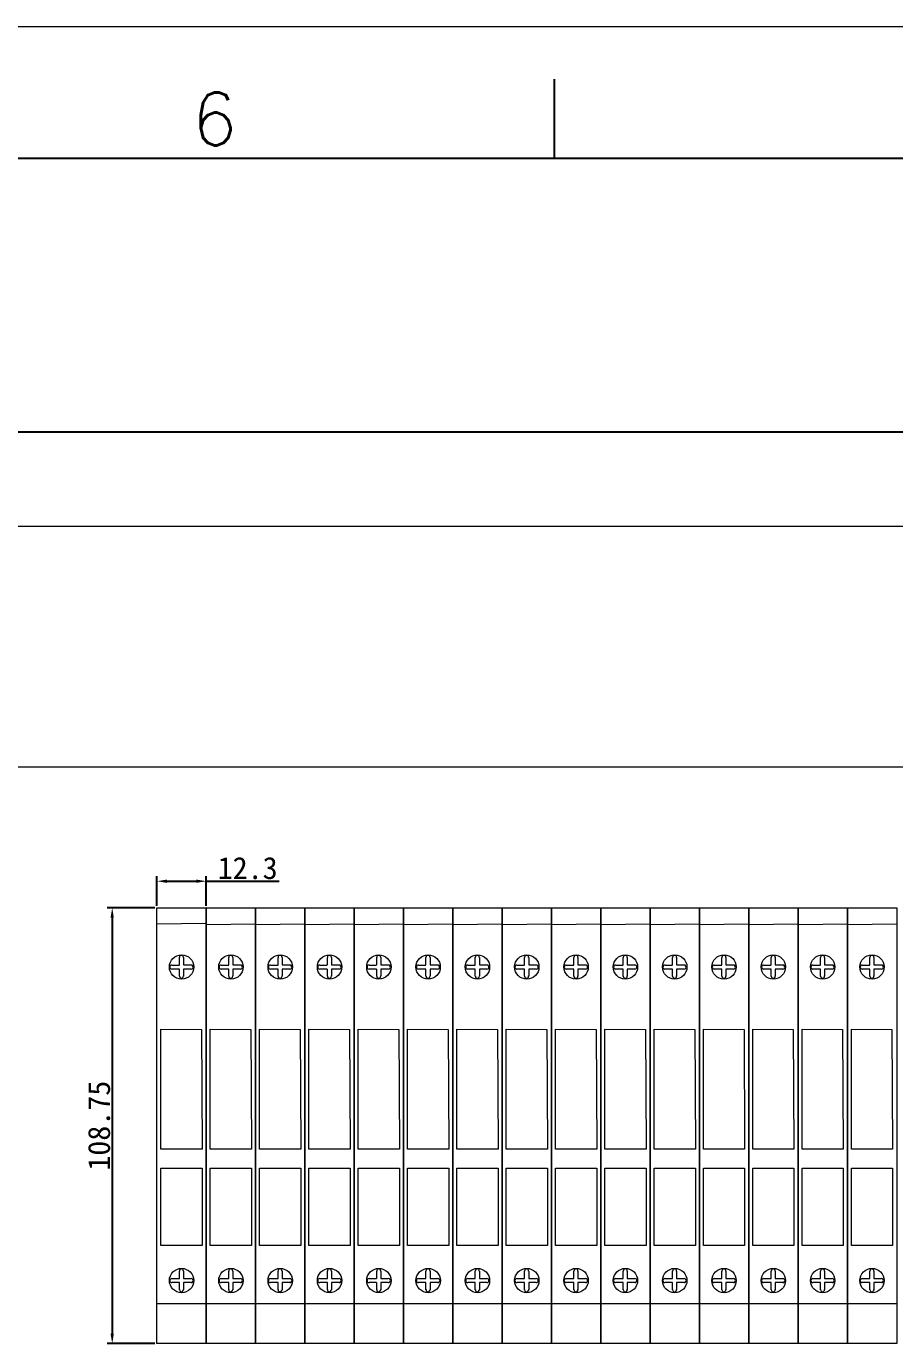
# Model space of a CAD drawing. Extents: x 33864 to 41687, y -3582 to -110.
# Drawn here: x 40953.6 to 41170.2, y -1048.7 to -720.1 of the extents above; entities that cross this region are included whole.
import ezdxf
from ezdxf.enums import TextEntityAlignment as Align

# ---------------------------------------------------------------- set-up
doc = ezdxf.new("R2010")
doc.units = 0
doc.header["$MEASUREMENT"] = 0
doc.layers.add('AE_BOR', color=1, linetype='Continuous')
doc.layers.add('细实线层', color=7, linetype='Continuous')
doc.styles.add('WD', font='romans.shx', dxfattribs={"bigfont": 'gbcbig.shx'})
doc.dimstyles.new('AM_ISO', dxfattribs={"dimtxt": 5.5, "dimasz": 2.5, "dimexe": 1.25, "dimexo": 0.5, "dimgap": 0.5, "dimtad": 1, "dimdsep": 46, "dimtxsty": 'Standard', "dimcen": 0, "dimclrd": 5, "dimclre": 5, "dimclrt": 1, "dimadec": 0, "dimazin": 2, "dimtp": 0.1, "dimtm": 0.1, "dimtfac": 0.71, "dimtmove": 0, "dimatfit": 3, "dimfxl": 1, "dimtfillclr": 6, "dimlwd": -1, "dimlwe": -1, "dimarcsym": 0})

# ---------------------------------------------------------------- blocks, each defined once
blk = doc.blocks.new('*D117')
at = {"layer": 'Defpoints', "color": 0, "lineweight": 0}
for p in [(41449.92, -821.25), (39901.92, -844.83), (41449.92, -844.83)]:
    blk.add_point(p, dxfattribs=at)
at = {"layer": '细实线层', "color": 5}
for p, q in [((39901.92, -844.33), (39901.92, -820)), ((39904.42, -821.25), (41447.42, -821.25)), ((41449.92, -844.33), (41449.92, -820))]:
    blk.add_line(p, q, dxfattribs=at)
at = {"layer": '细实线层', "color": 5, "lineweight": 0}
for points in [[(39904.42, -820.83), (39904.42, -821.66), (39901.92, -821.25)], [(41447.42, -821.66), (41447.42, -820.83), (41449.92, -821.25)]]:
    blk.add_solid(points, dxfattribs=at)
at = {"layer": '细实线层', "color": 1, "lineweight": 0, "insert": (40675.92, -818), "char_height": 5.5, "attachment_point": 5}
blk.add_mtext('1548', dxfattribs=at)
blk = doc.blocks.new('*D119')
at = {"layer": 'Defpoints', "color": 0, "lineweight": 0}
for p in [(40998.49, -933.38), (40986.19, -939.99), (40998.49, -939.99)]:
    blk.add_point(p, dxfattribs=at)
at = {"layer": '细实线层', "color": 5}
for p, q in [((40986.19, -939.49), (40986.19, -932.13)), ((40998.49, -939.49), (40998.49, -932.13)), ((40988.69, -933.38), (40995.99, -933.38)), ((40998.49, -933.38), (41016.66, -933.38))]:
    blk.add_line(p, q, dxfattribs=at)
at = {"layer": '细实线层', "color": 5, "lineweight": 0}
for points in [[(40988.69, -932.96), (40988.69, -933.79), (40986.19, -933.38)], [(40995.99, -933.79), (40995.99, -932.96), (40998.49, -933.38)]]:
    blk.add_solid(points, dxfattribs=at)
at = {"layer": '细实线层', "color": 1, "lineweight": 0, "insert": (41008.82, -930.13), "char_height": 5.5, "attachment_point": 5}
blk.add_mtext('12.3', dxfattribs=at)
blk = doc.blocks.new('*D120')
at = {"layer": 'Defpoints', "color": 0, "lineweight": 0}
for p in [(40986.19, -939.99), (40975.04, -1048.74), (40986.19, -1048.74)]:
    blk.add_point(p, dxfattribs=at)
at = {"layer": '细实线层', "color": 5}
for p, q in [((40985.69, -939.99), (40973.79, -939.99)), ((40975.04, -942.49), (40975.04, -1046.24)), ((40985.69, -1048.74), (40973.79, -1048.74))]:
    blk.add_line(p, q, dxfattribs=at)
at = {"layer": '细实线层', "color": 5, "lineweight": 0}
for points in [[(40975.45, -942.49), (40974.62, -942.49), (40975.04, -939.99)], [(40974.62, -1046.24), (40975.45, -1046.24), (40975.04, -1048.74)]]:
    blk.add_solid(points, dxfattribs=at)
at = {"layer": '细实线层', "color": 1, "lineweight": 0, "insert": (40971.79, -994.37), "char_height": 5.5, "attachment_point": 5, "rotation": 90}
blk.add_mtext('108.75', dxfattribs=at)

msp = doc.modelspace()

# ---------------------------------------------------------------- linework, layer by layer
msp.add_line((41654.367, -753.114), (39760.167, -753.114))
at = {"lineweight": 0}
for p, q in [((40998.489, -939.993), (41002.389, -939.993)), ((41010.789, -939.993), (41014.689, -939.993)), ((41023.089, -939.993), (41026.989, -939.993)), ((41035.389, -939.993), (41039.289, -939.993)), ((41047.689, -939.993), (41051.589, -939.993)), ((41059.989, -939.993), (41063.889, -939.993)), ((41072.289, -939.993), (41076.189, -939.993)), ((41084.589, -939.993), (41088.489, -939.993)), ((41096.889, -939.993), (41100.789, -939.993)), ((41109.189, -939.993), (41113.089, -939.993)), ((41121.489, -939.993), (41125.389, -939.993)), ((41133.789, -939.993), (41137.689, -939.993)), ((41146.089, -939.993), (41149.989, -939.993)), ((41158.389, -939.993), (41162.289, -939.993)), ((40986.189, -944.027), (40998.489, -943.876)), ((40998.489, -944.176), (41010.789, -944.025)), ((41010.789, -944.176), (41023.089, -944.025)), ((41023.089, -944.176), (41035.389, -944.025)), ((41035.389, -944.176), (41047.689, -944.025)), ((41047.689, -944.176), (41059.989, -944.025)), ((41059.989, -944.176), (41072.289, -944.025)), ((41072.289, -944.176), (41084.589, -944.025)), ((41084.589, -944.176), (41096.889, -944.025)), ((41096.889, -944.176), (41109.189, -944.025)), ((41109.189, -944.176), (41121.489, -944.025)), ((41121.489, -944.176), (41133.789, -944.025)), ((41133.789, -944.176), (41146.089, -944.025)), ((41146.089, -944.176), (41158.389, -944.025)), ((41158.389, -944.176), (41170.689, -944.025)), ((40986.189, -1038.745), (40998.489, -1038.745)), ((40998.489, -1038.745), (41010.789, -1038.745)), ((41010.789, -1038.745), (41023.089, -1038.745)), ((41023.089, -1038.745), (41035.389, -1038.745)), ((41035.389, -1038.745), (41047.689, -1038.745)), ((41047.689, -1038.745), (41059.989, -1038.745)), ((41059.989, -1038.745), (41072.289, -1038.745)), ((41072.289, -1038.745), (41084.589, -1038.745)), ((41084.589, -1038.745), (41096.889, -1038.745)), ((41096.889, -1038.745), (41109.189, -1038.745)), ((41109.189, -1038.745), (41121.489, -1038.745)), ((41121.489, -1038.745), (41133.789, -1038.745)), ((41133.789, -1038.745), (41146.089, -1038.745)), ((41146.089, -1038.745), (41158.389, -1038.745)), ((41158.389, -1038.745), (41170.689, -1038.745))]:
    msp.add_line(p, q, dxfattribs=at)
for points in [[(40986.189, -939.993), (40998.489, -939.993), (40998.489, -1048.743), (40986.189, -1048.743)], [(40998.489, -939.993), (41010.789, -939.993), (41010.789, -1048.743), (40998.489, -1048.743)], [(41010.789, -939.993), (41023.089, -939.993), (41023.089, -1048.743), (41010.789, -1048.743)], [(41023.089, -939.993), (41035.389, -939.993), (41035.389, -1048.743), (41023.089, -1048.743)], [(41035.389, -939.993), (41047.689, -939.993), (41047.689, -1048.743), (41035.389, -1048.743)], [(41047.689, -939.993), (41059.989, -939.993), (41059.989, -1048.743), (41047.689, -1048.743)], [(41059.989, -939.993), (41072.289, -939.993), (41072.289, -1048.743), (41059.989, -1048.743)], [(41072.289, -939.993), (41084.589, -939.993), (41084.589, -1048.743), (41072.289, -1048.743)], [(41084.589, -939.993), (41096.889, -939.993), (41096.889, -1048.743), (41084.589, -1048.743)], [(41096.889, -939.993), (41109.189, -939.993), (41109.189, -1048.743), (41096.889, -1048.743)], [(41109.189, -939.993), (41121.489, -939.993), (41121.489, -1048.743), (41109.189, -1048.743)], [(41121.489, -939.993), (41133.789, -939.993), (41133.789, -1048.743), (41121.489, -1048.743)], [(41133.789, -939.993), (41146.089, -939.993), (41146.089, -1048.743), (41133.789, -1048.743)], [(41146.089, -939.993), (41158.389, -939.993), (41158.389, -1048.743), (41146.089, -1048.743)], [(41158.389, -939.993), (41170.689, -939.993), (41170.689, -1048.743), (41158.389, -1048.743)], [(40987.188, -970.307), (40997.313, -970.373), (40997.477, -1000.188), (40987.188, -1000.188)], [(40999.488, -970.307), (41009.613, -970.373), (41009.777, -1000.188), (40999.488, -1000.188)], [(41011.788, -970.307), (41021.913, -970.373), (41022.077, -1000.188), (41011.788, -1000.188)], [(41024.088, -970.307), (41034.213, -970.373), (41034.377, -1000.188), (41024.088, -1000.188)], [(41036.388, -970.307), (41046.513, -970.373), (41046.677, -1000.188), (41036.388, -1000.188)], [(41048.688, -970.307), (41058.813, -970.373), (41058.977, -1000.188), (41048.688, -1000.188)], [(41060.988, -970.307), (41071.113, -970.373), (41071.277, -1000.188), (41060.988, -1000.188)], [(41073.288, -970.307), (41083.413, -970.373), (41083.577, -1000.188), (41073.288, -1000.188)], [(41085.588, -970.307), (41095.713, -970.373), (41095.877, -1000.188), (41085.588, -1000.188)], [(41097.888, -970.307), (41108.013, -970.373), (41108.177, -1000.188), (41097.888, -1000.188)], [(41110.188, -970.307), (41120.313, -970.373), (41120.477, -1000.188), (41110.188, -1000.188)], [(41122.488, -970.307), (41132.613, -970.373), (41132.777, -1000.188), (41122.488, -1000.188)], [(41134.788, -970.307), (41144.913, -970.373), (41145.077, -1000.188), (41134.788, -1000.188)], [(41147.088, -970.307), (41157.213, -970.373), (41157.377, -1000.188), (41147.088, -1000.188)], [(41159.388, -970.307), (41169.513, -970.373), (41169.677, -1000.188), (41159.388, -1000.188)], [(40987.188, -1004.976), (40997.477, -1004.976), (40997.477, -1024.265), (40987.188, -1024.265)], [(40999.488, -1004.976), (41009.777, -1004.976), (41009.777, -1024.265), (40999.488, -1024.265)], [(41011.788, -1004.976), (41022.077, -1004.976), (41022.077, -1024.265), (41011.788, -1024.265)], [(41024.088, -1004.976), (41034.377, -1004.976), (41034.377, -1024.265), (41024.088, -1024.265)], [(41036.388, -1004.976), (41046.677, -1004.976), (41046.677, -1024.265), (41036.388, -1024.265)], [(41048.688, -1004.976), (41058.977, -1004.976), (41058.977, -1024.265), (41048.688, -1024.265)], [(41060.988, -1004.976), (41071.277, -1004.976), (41071.277, -1024.265), (41060.988, -1024.265)], [(41073.288, -1004.976), (41083.577, -1004.976), (41083.577, -1024.265), (41073.288, -1024.265)], [(41085.588, -1004.976), (41095.877, -1004.976), (41095.877, -1024.265), (41085.588, -1024.265)], [(41097.888, -1004.976), (41108.177, -1004.976), (41108.177, -1024.265), (41097.888, -1024.265)], [(41110.188, -1004.976), (41120.477, -1004.976), (41120.477, -1024.265), (41110.188, -1024.265)], [(41122.488, -1004.976), (41132.777, -1004.976), (41132.777, -1024.265), (41122.488, -1024.265)], [(41134.788, -1004.976), (41145.077, -1004.976), (41145.077, -1024.265), (41134.788, -1024.265)], [(41147.088, -1004.976), (41157.377, -1004.976), (41157.377, -1024.265), (41147.088, -1024.265)], [(41159.388, -1004.976), (41169.677, -1004.976), (41169.677, -1024.265), (41159.388, -1024.265)]]:
    msp.add_lwpolyline(points, close=True, dxfattribs=at)
for points in [[(40991.798, -954.278), (40991.798, -952.383)], [(40992.806, -952.383), (40992.806, -952.383), (40992.806, -954.278)], [(41004.098, -954.278), (41004.098, -952.383)], [(41005.106, -952.383), (41005.106, -952.383), (41005.106, -954.278)], [(41016.398, -954.278), (41016.398, -952.383)], [(41017.406, -952.383), (41017.406, -952.383), (41017.406, -954.278)], [(41028.698, -954.278), (41028.698, -952.383)], [(41029.706, -952.383), (41029.706, -952.383), (41029.706, -954.278)], [(41040.998, -954.278), (41040.998, -952.383)], [(41042.006, -952.383), (41042.006, -952.383), (41042.006, -954.278)], [(41053.298, -954.278), (41053.298, -952.383)], [(41054.306, -952.383), (41054.306, -952.383), (41054.306, -954.278)], [(41065.598, -954.278), (41065.598, -952.383)], [(41066.606, -952.383), (41066.606, -952.383), (41066.606, -954.278)], [(41077.898, -954.278), (41077.898, -952.383)], [(41078.906, -952.383), (41078.906, -952.383), (41078.906, -954.278)], [(41090.198, -954.278), (41090.198, -952.383)], [(41091.206, -952.383), (41091.206, -952.383), (41091.206, -954.278)], [(41102.498, -954.278), (41102.498, -952.383)], [(41103.506, -952.383), (41103.506, -952.383), (41103.506, -954.278)], [(41114.798, -954.278), (41114.798, -952.383)], [(41115.806, -952.383), (41115.806, -952.383), (41115.806, -954.278)], [(41127.098, -954.278), (41127.098, -952.383)], [(41128.106, -952.383), (41128.106, -952.383), (41128.106, -954.278)], [(41139.398, -954.278), (41139.398, -952.383)], [(41140.406, -952.383), (41140.406, -952.383), (41140.406, -954.278)], [(41151.698, -954.278), (41151.698, -952.383)], [(41152.706, -952.383), (41152.706, -952.383), (41152.706, -954.278)], [(41163.998, -954.278), (41163.998, -952.383)], [(41165.006, -952.383), (41165.006, -952.383), (41165.006, -954.278)], [(40989.895, -954.283), (40991.395, -954.283), (40991.79, -954.285)], [(40991.79, -955.29), (40989.895, -955.288)], [(40991.804, -957.06), (40991.798, -957.06), (40991.798, -955.282)], [(40992.806, -954.278), (40994.306, -954.278), (40994.702, -954.28)], [(40994.702, -955.285), (40992.806, -955.283)], [(40992.806, -955.283), (40992.806, -957.06)], [(41002.195, -954.283), (41003.695, -954.283), (41004.09, -954.285)], [(41004.09, -955.29), (41002.195, -955.288)], [(41004.104, -957.06), (41004.098, -957.06), (41004.098, -955.282)], [(41005.106, -954.278), (41006.606, -954.278), (41007.002, -954.28)], [(41007.002, -955.285), (41005.106, -955.283)], [(41005.106, -955.283), (41005.106, -957.06)], [(41014.495, -954.283), (41015.995, -954.283), (41016.39, -954.285)], [(41016.39, -955.29), (41014.495, -955.288)], [(41016.404, -957.06), (41016.398, -957.06), (41016.398, -955.282)], [(41017.406, -954.278), (41018.906, -954.278), (41019.302, -954.28)], [(41019.302, -955.285), (41017.406, -955.283)], [(41017.406, -955.283), (41017.406, -957.06)], [(41026.795, -954.283), (41028.295, -954.283), (41028.69, -954.285)], [(41028.69, -955.29), (41026.795, -955.288)], [(41028.704, -957.06), (41028.698, -957.06), (41028.698, -955.282)], [(41029.706, -954.278), (41031.206, -954.278), (41031.602, -954.28)], [(41031.602, -955.285), (41029.706, -955.283)], [(41029.706, -955.283), (41029.706, -957.06)], [(41039.095, -954.283), (41040.595, -954.283), (41040.99, -954.285)], [(41040.99, -955.29), (41039.095, -955.288)], [(41041.004, -957.06), (41040.998, -957.06), (41040.998, -955.282)], [(41042.006, -954.278), (41043.506, -954.278), (41043.902, -954.28)], [(41043.902, -955.285), (41042.006, -955.283)], [(41042.006, -955.283), (41042.006, -957.06)], [(41051.395, -954.283), (41052.895, -954.283), (41053.29, -954.285)], [(41053.29, -955.29), (41051.395, -955.288)], [(41053.304, -957.06), (41053.298, -957.06), (41053.298, -955.282)], [(41054.306, -954.278), (41055.806, -954.278), (41056.202, -954.28)], [(41056.202, -955.285), (41054.306, -955.283)], [(41054.306, -955.283), (41054.306, -957.06)], [(41063.695, -954.283), (41065.195, -954.283), (41065.59, -954.285)], [(41065.59, -955.29), (41063.695, -955.288)], [(41065.604, -957.06), (41065.598, -957.06), (41065.598, -955.282)], [(41066.606, -954.278), (41068.106, -954.278), (41068.502, -954.28)], [(41068.502, -955.285), (41066.606, -955.283)], [(41066.606, -955.283), (41066.606, -957.06)], [(41075.995, -954.283), (41077.495, -954.283), (41077.89, -954.285)], [(41077.89, -955.29), (41075.995, -955.288)], [(41077.904, -957.06), (41077.898, -957.06), (41077.898, -955.282)], [(41078.906, -954.278), (41080.406, -954.278), (41080.802, -954.28)], [(41080.802, -955.285), (41078.906, -955.283)], [(41078.906, -955.283), (41078.906, -957.06)], [(41088.295, -954.283), (41089.795, -954.283), (41090.19, -954.285)], [(41090.19, -955.29), (41088.295, -955.288)], [(41090.204, -957.06), (41090.198, -957.06), (41090.198, -955.282)], [(41091.206, -954.278), (41092.706, -954.278), (41093.102, -954.28)], [(41093.102, -955.285), (41091.206, -955.283)], [(41091.206, -955.283), (41091.206, -957.06)], [(41100.595, -954.283), (41102.095, -954.283), (41102.49, -954.285)], [(41102.49, -955.29), (41100.595, -955.288)], [(41102.504, -957.06), (41102.498, -957.06), (41102.498, -955.282)], [(41103.506, -954.278), (41105.006, -954.278), (41105.402, -954.28)], [(41105.402, -955.285), (41103.506, -955.283)], [(41103.506, -955.283), (41103.506, -957.06)], [(41112.895, -954.283), (41114.395, -954.283), (41114.79, -954.285)], [(41114.79, -955.29), (41112.895, -955.288)], [(41114.804, -957.06), (41114.798, -957.06), (41114.798, -955.282)], [(41115.806, -954.278), (41117.306, -954.278), (41117.702, -954.28)], [(41117.702, -955.285), (41115.806, -955.283)], [(41115.806, -955.283), (41115.806, -957.06)], [(41125.195, -954.283), (41126.695, -954.283), (41127.09, -954.285)], [(41127.09, -955.29), (41125.195, -955.288)], [(41127.104, -957.06), (41127.098, -957.06), (41127.098, -955.282)], [(41128.106, -954.278), (41129.606, -954.278), (41130.002, -954.28)], [(41130.002, -955.285), (41128.106, -955.283)], [(41128.106, -955.283), (41128.106, -957.06)], [(41137.495, -954.283), (41138.995, -954.283), (41139.39, -954.285)], [(41139.39, -955.29), (41137.495, -955.288)], [(41139.404, -957.06), (41139.398, -957.06), (41139.398, -955.282)], [(41140.406, -954.278), (41141.906, -954.278), (41142.302, -954.28)], [(41142.302, -955.285), (41140.406, -955.283)], [(41140.406, -955.283), (41140.406, -957.06)], [(41149.795, -954.283), (41151.295, -954.283), (41151.69, -954.285)], [(41151.69, -955.29), (41149.795, -955.288)], [(41151.704, -957.06), (41151.698, -957.06), (41151.698, -955.282)], [(41152.706, -954.278), (41154.206, -954.278), (41154.602, -954.28)], [(41154.602, -955.285), (41152.706, -955.283)], [(41152.706, -955.283), (41152.706, -957.06)], [(41162.095, -954.283), (41163.595, -954.283), (41163.99, -954.285)], [(41163.99, -955.29), (41162.095, -955.288)], [(41164.004, -957.06), (41163.998, -957.06), (41163.998, -955.282)], [(41165.006, -954.278), (41166.506, -954.278), (41166.902, -954.28)], [(41166.902, -955.285), (41165.006, -955.283)], [(41165.006, -955.283), (41165.006, -957.06)], [(40991.799, -1032.514), (40991.799, -1030.62)], [(40992.807, -1030.62), (40992.807, -1030.62), (40992.807, -1032.514)], [(41004.099, -1032.514), (41004.099, -1030.62)], [(41005.107, -1030.62), (41005.107, -1030.62), (41005.107, -1032.514)], [(41016.399, -1032.514), (41016.399, -1030.62)], [(41017.407, -1030.62), (41017.407, -1030.62), (41017.407, -1032.514)], [(41028.699, -1032.514), (41028.699, -1030.62)], [(41029.707, -1030.62), (41029.707, -1030.62), (41029.707, -1032.514)], [(41040.999, -1032.514), (41040.999, -1030.62)], [(41042.007, -1030.62), (41042.007, -1030.62), (41042.007, -1032.514)], [(41053.299, -1032.514), (41053.299, -1030.62)], [(41054.307, -1030.62), (41054.307, -1030.62), (41054.307, -1032.514)], [(41065.599, -1032.514), (41065.599, -1030.62)], [(41066.607, -1030.62), (41066.607, -1030.62), (41066.607, -1032.514)], [(41077.899, -1032.514), (41077.899, -1030.62)], [(41078.907, -1030.62), (41078.907, -1030.62), (41078.907, -1032.514)], [(41090.199, -1032.514), (41090.199, -1030.62)], [(41091.207, -1030.62), (41091.207, -1030.62), (41091.207, -1032.514)], [(41102.499, -1032.514), (41102.499, -1030.62)], [(41103.507, -1030.62), (41103.507, -1030.62), (41103.507, -1032.514)], [(41114.799, -1032.514), (41114.799, -1030.62)], [(41115.807, -1030.62), (41115.807, -1030.62), (41115.807, -1032.514)], [(41127.099, -1032.514), (41127.099, -1030.62)], [(41128.107, -1030.62), (41128.107, -1030.62), (41128.107, -1032.514)], [(41139.399, -1032.514), (41139.399, -1030.62)], [(41140.407, -1030.62), (41140.407, -1030.62), (41140.407, -1032.514)], [(41151.699, -1032.514), (41151.699, -1030.62)], [(41152.707, -1030.62), (41152.707, -1030.62), (41152.707, -1032.514)], [(41163.999, -1032.514), (41163.999, -1030.62)], [(41165.007, -1030.62), (41165.007, -1030.62), (41165.007, -1032.514)], [(40989.896, -1032.519), (40991.396, -1032.519), (40991.792, -1032.522)], [(40991.792, -1033.527), (40989.896, -1033.525)], [(40991.805, -1035.296), (40991.799, -1035.296), (40991.799, -1033.518)], [(40992.807, -1032.514), (40994.307, -1032.514), (40994.703, -1032.516)], [(40994.703, -1033.522), (40992.807, -1033.519)], [(40992.807, -1033.519), (40992.807, -1035.296)], [(41002.196, -1032.519), (41003.696, -1032.519), (41004.092, -1032.522)], [(41004.092, -1033.527), (41002.196, -1033.525)], [(41004.105, -1035.296), (41004.099, -1035.296), (41004.099, -1033.518)], [(41005.107, -1032.514), (41006.607, -1032.514), (41007.003, -1032.516)], [(41007.003, -1033.522), (41005.107, -1033.519)], [(41005.107, -1033.519), (41005.107, -1035.296)], [(41014.496, -1032.519), (41015.996, -1032.519), (41016.392, -1032.522)], [(41016.392, -1033.527), (41014.496, -1033.525)], [(41016.405, -1035.296), (41016.399, -1035.296), (41016.399, -1033.518)], [(41017.407, -1032.514), (41018.907, -1032.514), (41019.303, -1032.516)], [(41019.303, -1033.522), (41017.407, -1033.519)], [(41017.407, -1033.519), (41017.407, -1035.296)], [(41026.796, -1032.519), (41028.296, -1032.519), (41028.692, -1032.522)], [(41028.692, -1033.527), (41026.796, -1033.525)], [(41028.705, -1035.296), (41028.699, -1035.296), (41028.699, -1033.518)], [(41029.707, -1032.514), (41031.207, -1032.514), (41031.603, -1032.516)], [(41031.603, -1033.522), (41029.707, -1033.519)], [(41029.707, -1033.519), (41029.707, -1035.296)], [(41039.096, -1032.519), (41040.596, -1032.519), (41040.992, -1032.522)], [(41040.992, -1033.527), (41039.096, -1033.525)], [(41041.005, -1035.296), (41040.999, -1035.296), (41040.999, -1033.518)], [(41042.007, -1032.514), (41043.507, -1032.514), (41043.903, -1032.516)], [(41043.903, -1033.522), (41042.007, -1033.519)], [(41042.007, -1033.519), (41042.007, -1035.296)], [(41051.396, -1032.519), (41052.896, -1032.519), (41053.292, -1032.522)], [(41053.292, -1033.527), (41051.396, -1033.525)], [(41053.305, -1035.296), (41053.299, -1035.296), (41053.299, -1033.518)], [(41054.307, -1032.514), (41055.807, -1032.514), (41056.203, -1032.516)], [(41056.203, -1033.522), (41054.307, -1033.519)], [(41054.307, -1033.519), (41054.307, -1035.296)], [(41063.696, -1032.519), (41065.196, -1032.519), (41065.592, -1032.522)], [(41065.592, -1033.527), (41063.696, -1033.525)], [(41065.605, -1035.296), (41065.599, -1035.296), (41065.599, -1033.518)], [(41066.607, -1032.514), (41068.107, -1032.514), (41068.503, -1032.516)], [(41068.503, -1033.522), (41066.607, -1033.519)], [(41066.607, -1033.519), (41066.607, -1035.296)], [(41075.996, -1032.519), (41077.496, -1032.519), (41077.892, -1032.522)], [(41077.892, -1033.527), (41075.996, -1033.525)], [(41077.905, -1035.296), (41077.899, -1035.296), (41077.899, -1033.518)], [(41078.907, -1032.514), (41080.407, -1032.514), (41080.803, -1032.516)], [(41080.803, -1033.522), (41078.907, -1033.519)], [(41078.907, -1033.519), (41078.907, -1035.296)], [(41088.296, -1032.519), (41089.796, -1032.519), (41090.192, -1032.522)], [(41090.192, -1033.527), (41088.296, -1033.525)], [(41090.205, -1035.296), (41090.199, -1035.296), (41090.199, -1033.518)], [(41091.207, -1032.514), (41092.707, -1032.514), (41093.103, -1032.516)], [(41093.103, -1033.522), (41091.207, -1033.519)], [(41091.207, -1033.519), (41091.207, -1035.296)], [(41100.596, -1032.519), (41102.096, -1032.519), (41102.492, -1032.522)], [(41102.492, -1033.527), (41100.596, -1033.525)], [(41102.505, -1035.296), (41102.499, -1035.296), (41102.499, -1033.518)], [(41103.507, -1032.514), (41105.007, -1032.514), (41105.403, -1032.516)], [(41105.403, -1033.522), (41103.507, -1033.519)], [(41103.507, -1033.519), (41103.507, -1035.296)], [(41112.896, -1032.519), (41114.396, -1032.519), (41114.792, -1032.522)], [(41114.792, -1033.527), (41112.896, -1033.525)], [(41114.805, -1035.296), (41114.799, -1035.296), (41114.799, -1033.518)], [(41115.807, -1032.514), (41117.307, -1032.514), (41117.703, -1032.516)], [(41117.703, -1033.522), (41115.807, -1033.519)], [(41115.807, -1033.519), (41115.807, -1035.296)], [(41125.196, -1032.519), (41126.696, -1032.519), (41127.092, -1032.522)], [(41127.092, -1033.527), (41125.196, -1033.525)], [(41127.105, -1035.296), (41127.099, -1035.296), (41127.099, -1033.518)], [(41128.107, -1032.514), (41129.607, -1032.514), (41130.003, -1032.516)], [(41130.003, -1033.522), (41128.107, -1033.519)], [(41128.107, -1033.519), (41128.107, -1035.296)], [(41137.496, -1032.519), (41138.996, -1032.519), (41139.392, -1032.522)], [(41139.392, -1033.527), (41137.496, -1033.525)], [(41139.405, -1035.296), (41139.399, -1035.296), (41139.399, -1033.518)], [(41140.407, -1032.514), (41141.907, -1032.514), (41142.303, -1032.516)], [(41142.303, -1033.522), (41140.407, -1033.519)], [(41140.407, -1033.519), (41140.407, -1035.296)], [(41149.796, -1032.519), (41151.296, -1032.519), (41151.692, -1032.522)], [(41151.692, -1033.527), (41149.796, -1033.525)], [(41151.705, -1035.296), (41151.699, -1035.296), (41151.699, -1033.518)], [(41152.707, -1032.514), (41154.207, -1032.514), (41154.603, -1032.516)], [(41154.603, -1033.522), (41152.707, -1033.519)], [(41152.707, -1033.519), (41152.707, -1035.296)], [(41162.096, -1032.519), (41163.596, -1032.519), (41163.992, -1032.522)], [(41163.992, -1033.527), (41162.096, -1033.525)], [(41164.005, -1035.296), (41163.999, -1035.296), (41163.999, -1033.518)], [(41165.007, -1032.514), (41166.507, -1032.514), (41166.903, -1032.516)], [(41166.903, -1033.522), (41165.007, -1033.519)], [(41165.007, -1033.519), (41165.007, -1035.296)]]:
    msp.add_lwpolyline(points, dxfattribs=at)
for centre in [(40992.338, -954.77), (41004.638, -954.77), (41016.938, -954.77), (41029.238, -954.77), (41041.538, -954.77), (41053.838, -954.77), (41066.138, -954.77), (41078.438, -954.77), (41090.738, -954.77), (41103.038, -954.77), (41115.338, -954.77), (41127.638, -954.77), (41139.938, -954.77), (41152.238, -954.77), (41164.538, -954.77), (40992.339, -1033.007), (41004.639, -1033.007), (41016.939, -1033.007), (41029.239, -1033.007), (41041.539, -1033.007), (41053.839, -1033.007), (41066.139, -1033.007), (41078.439, -1033.007), (41090.739, -1033.007), (41103.039, -1033.007), (41115.339, -1033.007), (41127.639, -1033.007), (41139.939, -1033.007), (41152.239, -1033.007), (41164.539, -1033.007)]:
    msp.add_circle(centre, 3.036, dxfattribs=at)
for centre, radius, start, end in [((40992.299, -952.383), 0.501, 0, 180), ((41004.599, -952.383), 0.501, 0, 180), ((41016.899, -952.383), 0.501, 0, 180), ((41029.199, -952.383), 0.501, 0, 180), ((41041.499, -952.383), 0.501, 0, 180), ((41053.799, -952.383), 0.501, 0, 180), ((41066.099, -952.383), 0.501, 0, 180), ((41078.399, -952.383), 0.501, 0, 180), ((41090.699, -952.383), 0.501, 0, 180), ((41102.999, -952.383), 0.501, 0, 180), ((41115.299, -952.383), 0.501, 0, 180), ((41127.599, -952.383), 0.501, 0, 180), ((41139.899, -952.383), 0.501, 0, 180), ((41152.199, -952.383), 0.501, 0, 180), ((41164.499, -952.383), 0.501, 0, 180), ((40989.895, -954.783), 0.501, 90, 270), ((40994.706, -954.784), 0.501, 269.56238, 89.67132), ((41002.195, -954.783), 0.501, 90, 270), ((41007.006, -954.784), 0.501, 269.56238, 89.67132), ((41014.495, -954.783), 0.501, 90, 270), ((41019.306, -954.784), 0.501, 269.56238, 89.67132), ((41026.795, -954.783), 0.501, 90, 270), ((41031.606, -954.784), 0.501, 269.56238, 89.67132), ((41039.095, -954.783), 0.501, 90, 270), ((41043.906, -954.784), 0.501, 269.56238, 89.67132), ((41051.395, -954.783), 0.501, 90, 270), ((41056.206, -954.784), 0.501, 269.56238, 89.67132), ((41063.695, -954.783), 0.501, 90, 270), ((41068.506, -954.784), 0.501, 269.56238, 89.67132), ((41075.995, -954.783), 0.501, 90, 270), ((41080.806, -954.784), 0.501, 269.56238, 89.67132), ((41088.295, -954.783), 0.501, 90, 270), ((41093.106, -954.784), 0.501, 269.56238, 89.67132), ((41100.595, -954.783), 0.501, 90, 270), ((41105.406, -954.784), 0.501, 269.56238, 89.67132), ((41112.895, -954.783), 0.501, 90, 270), ((41117.706, -954.784), 0.501, 269.56238, 89.67132), ((41125.195, -954.783), 0.501, 90, 270), ((41130.006, -954.784), 0.501, 269.56238, 89.67132), ((41137.495, -954.783), 0.501, 90, 270), ((41142.306, -954.784), 0.501, 269.56238, 89.67132), ((41149.795, -954.783), 0.501, 90, 270), ((41154.606, -954.784), 0.501, 269.56238, 89.67132), ((41162.095, -954.783), 0.501, 90, 270), ((41166.906, -954.784), 0.501, 269.56238, 89.67132), ((40992.275, -954.834), 2.25, 257.76427, 257.93591), ((40992.305, -957.06), 0.501, 177.13099, 4.40977), ((40992.275, -954.834), 2.25, 283.60485, 283.64369), ((41004.575, -954.834), 2.25, 257.76427, 257.93591), ((41004.605, -957.06), 0.501, 177.13099, 4.40977), ((41004.575, -954.834), 2.25, 283.60485, 283.64369), ((41016.875, -954.834), 2.25, 257.76427, 257.93591), ((41016.905, -957.06), 0.501, 177.13099, 4.40977), ((41016.875, -954.834), 2.25, 283.60485, 283.64369), ((41029.175, -954.834), 2.25, 257.76427, 257.93591), ((41029.205, -957.06), 0.501, 177.13099, 4.40977), ((41029.175, -954.834), 2.25, 283.60485, 283.64369), ((41041.475, -954.834), 2.25, 257.76427, 257.93591), ((41041.505, -957.06), 0.501, 177.13099, 4.40977), ((41041.475, -954.834), 2.25, 283.60485, 283.64369), ((41053.775, -954.834), 2.25, 257.76427, 257.93591), ((41053.805, -957.06), 0.501, 177.13099, 4.40977), ((41053.775, -954.834), 2.25, 283.60485, 283.64369), ((41066.075, -954.834), 2.25, 257.76427, 257.93591), ((41066.105, -957.06), 0.501, 177.13099, 4.40977), ((41066.075, -954.834), 2.25, 283.60485, 283.64369), ((41078.375, -954.834), 2.25, 257.76427, 257.93591), ((41078.405, -957.06), 0.501, 177.13099, 4.40977), ((41078.375, -954.834), 2.25, 283.60485, 283.64369), ((41090.675, -954.834), 2.25, 257.76427, 257.93591), ((41090.705, -957.06), 0.501, 177.13099, 4.40977), ((41090.675, -954.834), 2.25, 283.60485, 283.64369), ((41102.975, -954.834), 2.25, 257.76427, 257.93591), ((41103.005, -957.06), 0.501, 177.13099, 4.40977), ((41102.975, -954.834), 2.25, 283.60485, 283.64369), ((41115.275, -954.834), 2.25, 257.76427, 257.93591), ((41115.305, -957.06), 0.501, 177.13099, 4.40977), ((41115.275, -954.834), 2.25, 283.60485, 283.64369), ((41127.575, -954.834), 2.25, 257.76427, 257.93591), ((41127.605, -957.06), 0.501, 177.13099, 4.40977), ((41127.575, -954.834), 2.25, 283.60485, 283.64369), ((41139.875, -954.834), 2.25, 257.76427, 257.93591), ((41139.905, -957.06), 0.501, 177.13099, 4.40977), ((41139.875, -954.834), 2.25, 283.60485, 283.64369), ((41152.175, -954.834), 2.25, 257.76427, 257.93591), ((41152.205, -957.06), 0.501, 177.13099, 4.40977), ((41152.175, -954.834), 2.25, 283.60485, 283.64369), ((41164.475, -954.834), 2.25, 257.76427, 257.93591), ((41164.505, -957.06), 0.501, 177.13099, 4.40977), ((41164.475, -954.834), 2.25, 283.60485, 283.64369), ((40992.3, -1030.62), 0.501, 0, 180), ((41004.6, -1030.62), 0.501, 0, 180), ((41016.9, -1030.62), 0.501, 0, 180), ((41029.2, -1030.62), 0.501, 0, 180), ((41041.5, -1030.62), 0.501, 0, 180), ((41053.8, -1030.62), 0.501, 0, 180), ((41066.1, -1030.62), 0.501, 0, 180), ((41078.4, -1030.62), 0.501, 0, 180), ((41090.7, -1030.62), 0.501, 0, 180), ((41103, -1030.62), 0.501, 0, 180), ((41115.3, -1030.62), 0.501, 0, 180), ((41127.6, -1030.62), 0.501, 0, 180), ((41139.9, -1030.62), 0.501, 0, 180), ((41152.2, -1030.62), 0.501, 0, 180), ((41164.5, -1030.62), 0.501, 0, 180), ((40989.896, -1033.02), 0.501, 90, 270), ((40994.707, -1033.021), 0.501, 269.56238, 89.67132), ((41002.196, -1033.02), 0.501, 90, 270), ((41007.007, -1033.021), 0.501, 269.56238, 89.67132), ((41014.496, -1033.02), 0.501, 90, 270), ((41019.307, -1033.021), 0.501, 269.56238, 89.67132), ((41026.796, -1033.02), 0.501, 90, 270), ((41031.607, -1033.021), 0.501, 269.56238, 89.67132), ((41039.096, -1033.02), 0.501, 90, 270), ((41043.907, -1033.021), 0.501, 269.56238, 89.67132), ((41051.396, -1033.02), 0.501, 90, 270), ((41056.207, -1033.021), 0.501, 269.56238, 89.67132), ((41063.696, -1033.02), 0.501, 90, 270), ((41068.507, -1033.021), 0.501, 269.56238, 89.67132), ((41075.996, -1033.02), 0.501, 90, 270), ((41080.807, -1033.021), 0.501, 269.56238, 89.67132), ((41088.296, -1033.02), 0.501, 90, 270), ((41093.107, -1033.021), 0.501, 269.56238, 89.67132), ((41100.596, -1033.02), 0.501, 90, 270), ((41105.407, -1033.021), 0.501, 269.56238, 89.67132), ((41112.896, -1033.02), 0.501, 90, 270), ((41117.707, -1033.021), 0.501, 269.56238, 89.67132), ((41125.196, -1033.02), 0.501, 90, 270), ((41130.007, -1033.021), 0.501, 269.56238, 89.67132), ((41137.496, -1033.02), 0.501, 90, 270), ((41142.307, -1033.021), 0.501, 269.56238, 89.67132), ((41149.796, -1033.02), 0.501, 90, 270), ((41154.607, -1033.021), 0.501, 269.56238, 89.67132), ((41162.096, -1033.02), 0.501, 90, 270), ((41166.907, -1033.021), 0.501, 269.56238, 89.67132), ((40992.306, -1035.296), 0.501, 177.13099, 4.40977), ((41004.606, -1035.296), 0.501, 177.13099, 4.40977), ((41016.906, -1035.296), 0.501, 177.13099, 4.40977), ((41029.206, -1035.296), 0.501, 177.13099, 4.40977), ((41041.506, -1035.296), 0.501, 177.13099, 4.40977), ((41053.806, -1035.296), 0.501, 177.13099, 4.40977), ((41066.106, -1035.296), 0.501, 177.13099, 4.40977), ((41078.406, -1035.296), 0.501, 177.13099, 4.40977), ((41090.706, -1035.296), 0.501, 177.13099, 4.40977), ((41103.006, -1035.296), 0.501, 177.13099, 4.40977), ((41115.306, -1035.296), 0.501, 177.13099, 4.40977), ((41127.606, -1035.296), 0.501, 177.13099, 4.40977), ((41139.906, -1035.296), 0.501, 177.13099, 4.40977), ((41152.206, -1035.296), 0.501, 177.13099, 4.40977), ((41164.506, -1035.296), 0.501, 177.13099, 4.40977)]:
    msp.add_arc(centre, radius, start, end, dxfattribs=at)
at = {"layer": 'AE_BOR', "color": 1, "lineweight": 15}
msp.add_line((39727.145, -720.114), (41687.345, -720.114), dxfattribs=at)
at = {"layer": 'AE_BOR'}
msp.add_line((41085.315, -753.114), (41085.315, -733.314), dxfattribs=at)
at = {"layer": '细实线层', "lineweight": 0}
for p, q in [((39901.924, -844.826), (41449.924, -844.826)), ((40937.772, -904.826), (41389.924, -904.826))]:
    msp.add_line(p, q, dxfattribs=at)

# ---------------------------------------------------------------- texts
at = {"layer": 'AE_BOR', "style": 'WD'}
msp.add_text('6', height=13.2, dxfattribs=at).set_placement((41000.548, -749.814), align=Align.CENTER)

# ---------------------------------------------------------------- dimensions: what is measured, and where the dimension line sits
at = {"layer": '细实线层', "lineweight": 0}
for base, p1, p2, picture, middle in [((41449.924, -821.246), (39901.924, -844.826), (41449.924, -844.826), '*D117', (40675.924, -817.996)), ((40998.489, -933.378), (40986.189, -939.993), (40998.489, -939.993), '*D119', (41008.823, -930.128))]:
    dim = msp.add_linear_dim(base=base, p1=p1, p2=p2, dimstyle='AM_ISO', dxfattribs=at)
    dim.commit()
    dim.dimension.update_dxf_attribs({"geometry": picture, "text_midpoint": middle})
dim = msp.add_linear_dim(base=(40975.037, -1048.743), p1=(40986.189, -939.993), p2=(40986.189, -1048.743), angle=90, dimstyle='AM_ISO', dxfattribs=at)
dim.commit()
dim.dimension.update_dxf_attribs({"geometry": '*D120', "text_midpoint": (40971.787, -994.368)})

doc.saveas('drawing.dxf')
